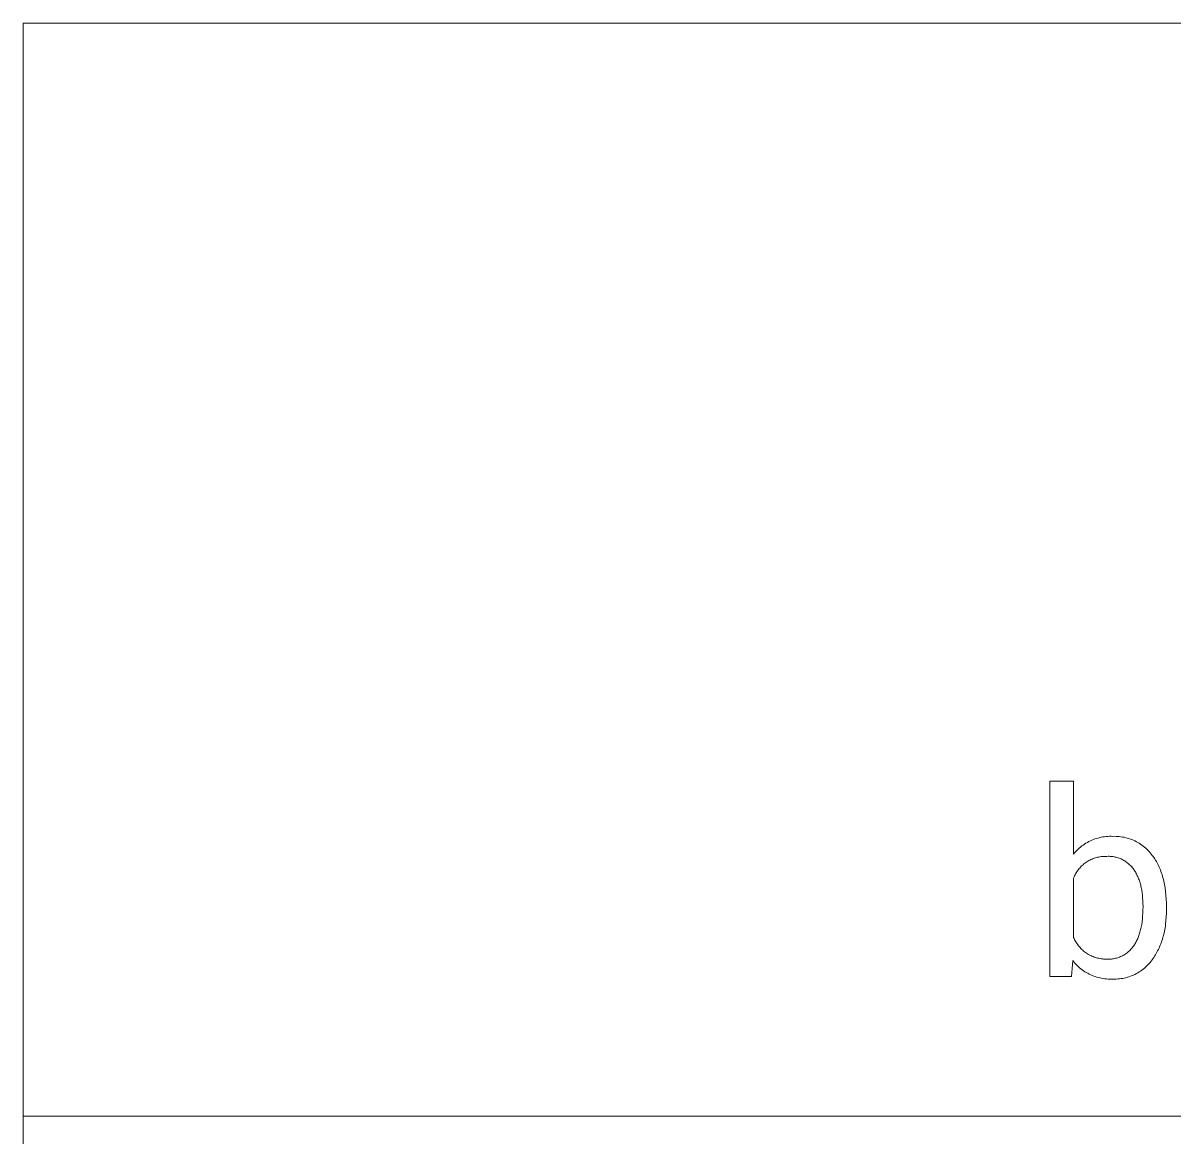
# Model space of a CAD drawing. Header units: millimetres. Extents: x -962 to 3068, y -237 to 2578.
# Drawn here: x 1544.7 to 1782.2, y -16.5 to 213.2 of the extents above; entities that cross this region are included whole.
import ezdxf

# ---------------------------------------------------------------- set-up
doc = ezdxf.new("R2010")
doc.units = ezdxf.units.MM
doc.header["$MEASUREMENT"] = 0
doc.layers.add('Domyślny', color=7, linetype='Continuous', true_color=0x000000)

msp = doc.modelspace()

# ---------------------------------------------------------------- linework, layer by layer
at = {"layer": 'Domyślny', "color": 18, "lineweight": 15, "true_color": 0x000000}
for p, q in [((1544.74, -237.31), (1544.74, 213.22)), ((3063.98, 213.22), (1544.75, 213.22)), ((1756.4, 16.74), (1756.4, 57)), ((1756.4, 57), (1761.26, 57)), ((1761.26, 57), (1761.26, 41.98)), ((1765.67, 45.08), (1765.99, 45.19)), ((1765.99, 45.19), (1766.32, 45.28)), ((1766.32, 45.28), (1766.65, 45.37)), ((1766.65, 45.37), (1766.98, 45.44)), ((1766.98, 45.44), (1767.32, 45.5)), ((1767.32, 45.5), (1767.65, 45.55)), ((1767.65, 45.55), (1767.99, 45.59)), ((1767.99, 45.59), (1768.33, 45.61)), ((1768.33, 45.61), (1768.67, 45.63)), ((1768.67, 45.63), (1769.01, 45.63)), ((1769.01, 45.63), (1769.35, 45.62)), ((1769.35, 45.62), (1769.69, 45.63)), ((1769.69, 45.63), (1770.02, 45.62)), ((1770.02, 45.62), (1770.36, 45.61)), ((1770.36, 45.61), (1770.69, 45.58)), ((1770.69, 45.58), (1771.03, 45.54)), ((1771.03, 45.54), (1771.36, 45.49)), ((1771.36, 45.49), (1771.69, 45.43)), ((1771.69, 45.43), (1772.01, 45.35)), ((1772.01, 45.35), (1772.34, 45.27)), ((1772.34, 45.27), (1772.66, 45.17)), ((1772.66, 45.17), (1772.98, 45.06)), ((1761.71, 42.5), (1761.94, 42.74)), ((1761.94, 42.74), (1762.19, 42.98)), ((1762.19, 42.98), (1762.44, 43.21)), ((1762.44, 43.21), (1762.7, 43.43)), ((1762.7, 43.43), (1762.97, 43.64)), ((1762.97, 43.64), (1763.25, 43.84)), ((1763.25, 43.84), (1763.53, 44.03)), ((1763.53, 44.03), (1763.82, 44.21)), ((1763.82, 44.21), (1764.11, 44.38)), ((1764.11, 44.38), (1764.41, 44.54)), ((1764.41, 44.54), (1764.72, 44.69)), ((1764.72, 44.69), (1765.03, 44.83)), ((1765.03, 44.83), (1765.35, 44.96)), ((1765.35, 44.96), (1765.67, 45.08)), ((1772.98, 45.06), (1773.29, 44.95)), ((1773.29, 44.95), (1773.6, 44.82)), ((1773.6, 44.82), (1773.91, 44.68)), ((1773.91, 44.68), (1774.21, 44.53)), ((1774.21, 44.53), (1774.5, 44.36)), ((1774.5, 44.36), (1774.79, 44.19)), ((1774.79, 44.19), (1775.07, 44.01)), ((1775.07, 44.01), (1775.35, 43.82)), ((1775.35, 43.82), (1775.62, 43.62)), ((1775.62, 43.62), (1775.88, 43.41)), ((1775.88, 43.41), (1776.13, 43.2)), ((1776.13, 43.2), (1776.38, 42.97)), ((1776.38, 42.97), (1776.62, 42.73)), ((1761.26, 41.98), (1761.48, 42.24)), ((1761.48, 42.24), (1761.71, 42.5)), ((1764, 40.37), (1763.79, 40.23)), ((1764.2, 40.49), (1764, 40.37)), ((1764.41, 40.62), (1764.2, 40.49)), ((1764.63, 40.73), (1764.41, 40.62)), ((1764.84, 40.84), (1764.63, 40.73)), ((1765.07, 40.94), (1764.84, 40.84)), ((1765.29, 41.03), (1765.07, 40.94)), ((1765.52, 41.11), (1765.29, 41.03)), ((1765.75, 41.19), (1765.52, 41.11)), ((1765.98, 41.25), (1765.75, 41.19)), ((1766.22, 41.31), (1765.98, 41.25)), ((1766.46, 41.37), (1766.22, 41.31)), ((1766.69, 41.41), (1766.46, 41.37)), ((1766.93, 41.45), (1766.69, 41.41)), ((1767.18, 41.47), (1766.93, 41.45)), ((1767.42, 41.49), (1767.18, 41.47)), ((1767.66, 41.5), (1767.42, 41.49)), ((1767.9, 41.5), (1767.66, 41.5)), ((1768.15, 41.5), (1767.9, 41.5)), ((1768.36, 41.51), (1768.15, 41.5)), ((1768.57, 41.51), (1768.36, 41.51)), ((1768.79, 41.5), (1768.57, 41.51)), ((1769, 41.49), (1768.79, 41.5)), ((1769.21, 41.47), (1769, 41.49)), ((1769.42, 41.44), (1769.21, 41.47)), ((1769.63, 41.4), (1769.42, 41.44)), ((1769.84, 41.36), (1769.63, 41.4)), ((1770.05, 41.31), (1769.84, 41.36)), ((1770.26, 41.25), (1770.05, 41.31)), ((1770.46, 41.19), (1770.26, 41.25)), ((1770.66, 41.12), (1770.46, 41.19)), ((1770.86, 41.04), (1770.66, 41.12)), ((1771.06, 40.96), (1770.86, 41.04)), ((1771.25, 40.87), (1771.06, 40.96)), ((1771.44, 40.77), (1771.25, 40.87)), ((1771.63, 40.67), (1771.44, 40.77)), ((1771.81, 40.56), (1771.63, 40.67)), ((1771.99, 40.44), (1771.81, 40.56)), ((1772.16, 40.32), (1771.99, 40.44)), ((1776.62, 42.73), (1776.85, 42.49)), ((1776.85, 42.49), (1777.07, 42.24)), ((1777.07, 42.24), (1777.28, 41.98)), ((1777.28, 41.98), (1777.49, 41.71)), ((1777.49, 41.71), (1777.67, 41.47)), ((1777.67, 41.47), (1777.84, 41.22)), ((1777.84, 41.22), (1778.01, 40.96)), ((1778.01, 40.96), (1778.18, 40.7)), ((1778.18, 40.7), (1778.33, 40.43)), ((1778.33, 40.43), (1778.48, 40.15)), ((1761.81, 38.13), (1761.68, 37.92)), ((1761.94, 38.33), (1761.81, 38.13)), ((1762.07, 38.53), (1761.94, 38.33)), ((1762.22, 38.73), (1762.07, 38.53)), ((1762.37, 38.92), (1762.22, 38.73)), ((1762.53, 39.1), (1762.37, 38.92)), ((1762.69, 39.28), (1762.53, 39.1)), ((1762.86, 39.45), (1762.69, 39.28)), ((1763.04, 39.62), (1762.86, 39.45)), ((1763.22, 39.78), (1763.04, 39.62)), ((1763.4, 39.94), (1763.22, 39.78)), ((1763.6, 40.09), (1763.4, 39.94)), ((1763.79, 40.23), (1763.6, 40.09)), ((1772.33, 40.19), (1772.16, 40.32)), ((1772.5, 40.06), (1772.33, 40.19)), ((1772.66, 39.92), (1772.5, 40.06)), ((1772.82, 39.77), (1772.66, 39.92)), ((1772.97, 39.62), (1772.82, 39.77)), ((1773.12, 39.47), (1772.97, 39.62)), ((1773.26, 39.31), (1773.12, 39.47)), ((1773.39, 39.14), (1773.26, 39.31)), ((1773.52, 38.97), (1773.39, 39.14)), ((1773.65, 38.8), (1773.52, 38.97)), ((1773.77, 38.63), (1773.65, 38.8)), ((1773.88, 38.46), (1773.77, 38.63)), ((1773.99, 38.28), (1773.88, 38.46)), ((1774.1, 38.1), (1773.99, 38.28)), ((1774.2, 37.91), (1774.1, 38.1)), ((1778.48, 40.15), (1778.63, 39.87)), ((1778.63, 39.87), (1778.77, 39.59)), ((1778.77, 39.59), (1778.91, 39.3)), ((1778.91, 39.3), (1779.03, 39)), ((1779.03, 39), (1779.16, 38.7)), ((1779.16, 38.7), (1779.27, 38.39)), ((1779.27, 38.39), (1779.39, 38.07)), ((1779.39, 38.07), (1779.49, 37.75)), ((1761.36, 37.27), (1761.26, 37.04)), ((1761.26, 37.04), (1761.26, 24.78)), ((1761.46, 37.49), (1761.36, 37.27)), ((1761.57, 37.7), (1761.46, 37.49)), ((1761.68, 37.92), (1761.57, 37.7)), ((1774.3, 37.72), (1774.2, 37.91)), ((1774.4, 37.52), (1774.3, 37.72)), ((1774.49, 37.32), (1774.4, 37.52)), ((1774.58, 37.11), (1774.49, 37.32)), ((1774.66, 36.9), (1774.58, 37.11)), ((1774.75, 36.69), (1774.66, 36.9)), ((1774.82, 36.47), (1774.75, 36.69)), ((1774.9, 36.24), (1774.82, 36.47)), ((1774.96, 36.02), (1774.9, 36.24)), ((1775.03, 35.78), (1774.96, 36.02)), ((1775.09, 35.55), (1775.03, 35.78)), ((1779.49, 37.75), (1779.59, 37.43)), ((1779.59, 37.43), (1779.68, 37.1)), ((1779.68, 37.1), (1779.77, 36.76)), ((1779.77, 36.76), (1779.86, 36.42)), ((1779.86, 36.42), (1779.93, 36.07)), ((1779.93, 36.07), (1780, 35.71)), ((1780, 35.71), (1780.07, 35.35)), ((1775.15, 35.3), (1775.09, 35.55)), ((1775.2, 35.06), (1775.15, 35.3)), ((1775.25, 34.81), (1775.2, 35.06)), ((1775.3, 34.55), (1775.25, 34.81)), ((1775.38, 34.03), (1775.3, 34.55)), ((1775.45, 33.49), (1775.38, 34.03)), ((1775.5, 32.93), (1775.45, 33.49)), ((1780.07, 35.35), (1780.13, 34.99)), ((1780.13, 34.99), (1780.23, 34.24)), ((1780.23, 34.24), (1780.31, 33.47)), ((1780.31, 33.47), (1780.37, 32.67)), ((1775.54, 32.35), (1775.5, 32.93)), ((1775.56, 31.76), (1775.54, 32.35)), ((1775.57, 31.15), (1775.56, 31.76)), ((1775.56, 30.48), (1775.57, 31.15)), ((1780.37, 32.67), (1780.4, 31.86)), ((1780.4, 31.86), (1780.41, 31.02)), ((1780.41, 31.02), (1780.41, 30.6)), ((1775.38, 28.02), (1775.45, 28.61)), ((1775.45, 28.61), (1775.5, 29.21)), ((1775.5, 29.21), (1775.54, 29.84)), ((1775.54, 29.84), (1775.56, 30.48)), ((1780.37, 29.02), (1780.31, 28.26)), ((1780.4, 29.8), (1780.37, 29.02)), ((1780.41, 30.6), (1780.4, 29.8)), ((1774.95, 25.91), (1775.02, 26.16)), ((1775.02, 26.16), (1775.08, 26.41)), ((1775.08, 26.41), (1775.14, 26.66)), ((1775.14, 26.66), (1775.2, 26.93)), ((1775.2, 26.93), (1775.3, 27.46)), ((1775.3, 27.46), (1775.38, 28.02)), ((1780.06, 26.44), (1779.99, 26.09)), ((1780.12, 26.8), (1780.06, 26.44)), ((1780.18, 27.15), (1780.12, 26.8)), ((1780.23, 27.52), (1780.18, 27.15)), ((1780.31, 28.26), (1780.23, 27.52)), ((1761.26, 24.78), (1761.36, 24.55)), ((1761.36, 24.55), (1761.47, 24.32)), ((1761.47, 24.32), (1761.59, 24.1)), ((1761.59, 24.1), (1761.72, 23.89)), ((1761.72, 23.89), (1761.85, 23.67)), ((1773.97, 23.56), (1774.08, 23.75)), ((1774.08, 23.75), (1774.18, 23.94)), ((1774.18, 23.94), (1774.28, 24.14)), ((1774.28, 24.14), (1774.38, 24.34)), ((1774.38, 24.34), (1774.48, 24.55)), ((1774.48, 24.55), (1774.56, 24.76)), ((1774.56, 24.76), (1774.65, 24.98)), ((1774.65, 24.98), (1774.73, 25.21)), ((1774.73, 25.21), (1774.81, 25.44)), ((1774.81, 25.44), (1774.88, 25.67)), ((1774.88, 25.67), (1774.95, 25.91)), ((1779.36, 23.79), (1779.25, 23.48)), ((1779.47, 24.11), (1779.36, 23.79)), ((1779.57, 24.42), (1779.47, 24.11)), ((1779.67, 24.75), (1779.57, 24.42)), ((1779.76, 25.08), (1779.67, 24.75)), ((1779.84, 25.41), (1779.76, 25.08)), ((1779.92, 25.75), (1779.84, 25.41)), ((1779.99, 26.09), (1779.92, 25.75)), ((1761.85, 23.67), (1761.99, 23.47)), ((1761.99, 23.47), (1762.13, 23.26)), ((1762.13, 23.26), (1762.29, 23.07)), ((1762.29, 23.07), (1762.45, 22.87)), ((1762.45, 22.87), (1762.61, 22.69)), ((1762.61, 22.69), (1762.79, 22.51)), ((1762.79, 22.51), (1762.96, 22.33)), ((1762.96, 22.33), (1763.15, 22.16)), ((1763.15, 22.16), (1763.34, 22)), ((1763.34, 22), (1763.54, 21.84)), ((1763.54, 21.84), (1763.74, 21.69)), ((1763.74, 21.69), (1763.94, 21.55)), ((1763.94, 21.55), (1764.15, 21.42)), ((1764.15, 21.42), (1764.37, 21.29)), ((1771.92, 21.36), (1772.1, 21.48)), ((1772.1, 21.48), (1772.28, 21.61)), ((1772.28, 21.61), (1772.45, 21.75)), ((1772.45, 21.75), (1772.61, 21.89)), ((1772.61, 21.89), (1772.77, 22.04)), ((1772.77, 22.04), (1772.93, 22.19)), ((1772.93, 22.19), (1773.08, 22.35)), ((1773.08, 22.35), (1773.22, 22.51)), ((1773.22, 22.51), (1773.36, 22.68)), ((1773.36, 22.68), (1773.5, 22.85)), ((1773.5, 22.85), (1773.62, 23.03)), ((1773.62, 23.03), (1773.74, 23.2)), ((1773.74, 23.2), (1773.86, 23.38)), ((1773.86, 23.38), (1773.97, 23.56)), ((1778.29, 21.46), (1778.13, 21.2)), ((1778.45, 21.74), (1778.29, 21.46)), ((1778.59, 22.02), (1778.45, 21.74)), ((1778.74, 22.3), (1778.59, 22.02)), ((1778.87, 22.59), (1778.74, 22.3)), ((1779, 22.88), (1778.87, 22.59)), ((1779.13, 23.18), (1779, 22.88)), ((1779.25, 23.48), (1779.13, 23.18)), ((1761.1, 20.01), (1760.86, 16.74)), ((1761.31, 19.75), (1761.1, 20.01)), ((1761.54, 19.49), (1761.31, 19.75)), ((1761.77, 19.24), (1761.54, 19.49)), ((1762, 19), (1761.77, 19.24)), ((1762.25, 18.77), (1762, 19)), ((1764.37, 21.29), (1764.59, 21.17)), ((1764.59, 21.17), (1764.81, 21.06)), ((1764.81, 21.06), (1765.04, 20.95)), ((1765.04, 20.95), (1765.27, 20.85)), ((1765.27, 20.85), (1765.5, 20.76)), ((1765.5, 20.76), (1765.74, 20.68)), ((1765.74, 20.68), (1765.98, 20.61)), ((1765.98, 20.61), (1766.22, 20.54)), ((1766.22, 20.54), (1766.46, 20.49)), ((1766.46, 20.49), (1766.71, 20.44)), ((1766.71, 20.44), (1766.95, 20.4)), ((1766.95, 20.4), (1767.2, 20.36)), ((1767.2, 20.36), (1767.45, 20.34)), ((1767.45, 20.34), (1767.7, 20.33)), ((1767.7, 20.33), (1767.95, 20.32)), ((1767.95, 20.32), (1768.2, 20.32)), ((1768.2, 20.32), (1768.42, 20.32)), ((1768.42, 20.32), (1768.64, 20.32)), ((1768.64, 20.32), (1768.85, 20.33)), ((1768.85, 20.33), (1769.07, 20.35)), ((1769.07, 20.35), (1769.29, 20.37)), ((1769.29, 20.37), (1769.5, 20.4)), ((1769.5, 20.4), (1769.72, 20.44)), ((1769.72, 20.44), (1769.93, 20.49)), ((1769.93, 20.49), (1770.14, 20.55)), ((1770.14, 20.55), (1770.35, 20.61)), ((1770.35, 20.61), (1770.56, 20.68)), ((1770.56, 20.68), (1770.76, 20.76)), ((1770.76, 20.76), (1770.96, 20.84)), ((1770.96, 20.84), (1771.16, 20.93)), ((1771.16, 20.93), (1771.36, 21.03)), ((1771.36, 21.03), (1771.55, 21.13)), ((1771.55, 21.13), (1771.74, 21.24)), ((1771.74, 21.24), (1771.92, 21.36)), ((1776.58, 19.15), (1776.35, 18.92)), ((1776.81, 19.4), (1776.58, 19.15)), ((1777.03, 19.65), (1776.81, 19.4)), ((1777.23, 19.91), (1777.03, 19.65)), ((1777.43, 20.17), (1777.23, 19.91)), ((1777.62, 20.42), (1777.43, 20.17)), ((1777.79, 20.67), (1777.62, 20.42)), ((1777.97, 20.93), (1777.79, 20.67)), ((1778.13, 21.2), (1777.97, 20.93)), ((1760.86, 16.74), (1756.4, 16.74)), ((1762.51, 18.55), (1762.25, 18.77)), ((1762.77, 18.33), (1762.51, 18.55)), ((1763.04, 18.13), (1762.77, 18.33)), ((1763.31, 17.93), (1763.04, 18.13)), ((1763.6, 17.74), (1763.31, 17.93)), ((1763.89, 17.57), (1763.6, 17.74)), ((1764.18, 17.4), (1763.89, 17.57)), ((1764.48, 17.24), (1764.18, 17.4)), ((1764.79, 17.1), (1764.48, 17.24)), ((1765.1, 16.96), (1764.79, 17.1)), ((1765.41, 16.83), (1765.1, 16.96)), ((1765.73, 16.72), (1765.41, 16.83)), ((1766.06, 16.62), (1765.73, 16.72)), ((1772.68, 16.69), (1772.37, 16.59)), ((1773, 16.8), (1772.68, 16.69)), ((1773.31, 16.92), (1773, 16.8)), ((1773.61, 17.05), (1773.31, 16.92)), ((1773.91, 17.19), (1773.61, 17.05)), ((1774.21, 17.35), (1773.91, 17.19)), ((1774.5, 17.51), (1774.21, 17.35)), ((1774.78, 17.68), (1774.5, 17.51)), ((1775.06, 17.86), (1774.78, 17.68)), ((1775.33, 18.06), (1775.06, 17.86)), ((1775.6, 18.26), (1775.33, 18.06)), ((1775.86, 18.47), (1775.6, 18.26)), ((1776.11, 18.69), (1775.86, 18.47)), ((1776.35, 18.92), (1776.11, 18.69)), ((1766.38, 16.53), (1766.06, 16.62)), ((1766.71, 16.45), (1766.38, 16.53)), ((1767.05, 16.38), (1766.71, 16.45)), ((1767.38, 16.32), (1767.05, 16.38)), ((1767.72, 16.27), (1767.38, 16.32)), ((1768.05, 16.24), (1767.72, 16.27)), ((1768.39, 16.21), (1768.05, 16.24)), ((1768.73, 16.2), (1768.39, 16.21)), ((1769.07, 16.2), (1768.73, 16.2)), ((1769.41, 16.21), (1769.07, 16.2)), ((1769.74, 16.21), (1769.41, 16.21)), ((1770.07, 16.22), (1769.74, 16.21)), ((1770.41, 16.24), (1770.07, 16.22)), ((1770.74, 16.27), (1770.41, 16.24)), ((1771.07, 16.31), (1770.74, 16.27)), ((1771.39, 16.36), (1771.07, 16.31)), ((1771.72, 16.43), (1771.39, 16.36)), ((1772.04, 16.5), (1771.72, 16.43)), ((1772.37, 16.59), (1772.04, 16.5)), ((1544.74, -12.02), (3067.79, -12.02))]:
    msp.add_line(p, q, dxfattribs=at)

doc.saveas('drawing.dxf')
